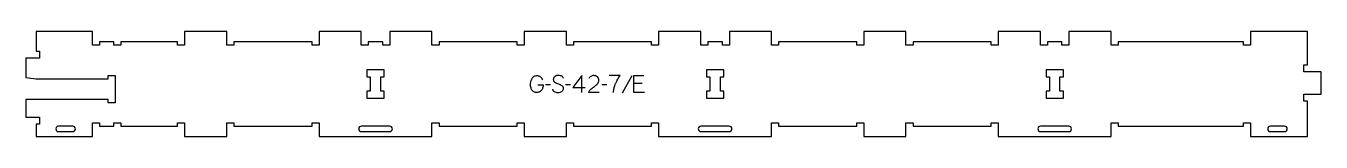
# Model space of a CAD drawing. Extents: x 0 to 2288, y 0 to 186.
import ezdxf

# ---------------------------------------------------------------- set-up
doc = ezdxf.new("R2010")
doc.units = 0
for name, color, linetype in [('1_ANYTOOL_1MMDEEP_LABELS_S', 2, 'CONTINUOUS'), ('3_ANYTOOL_CUTTHROUGH_INSID', 4, 'CONTINUOUS'), ('4_ANYTOOL_CUTTHROUGH_OUTSI', 5, 'CONTINUOUS')]:
    doc.layers.add(name, color=color, linetype=linetype)

msp = doc.modelspace()

# ---------------------------------------------------------------- linework, layer by layer
at = {"layer": '1_ANYTOOL_1MMDEEP_LABELS_S'}
for p, q in [((1070.816679, 107.129618), (1053.630965, 76.358189)), ((1088.902393, 93.672475), (1074.24525, 93.672475)), ((927.116679, 91.48676), (918.330965, 91.401046)), ((962.173822, 91.48676), (953.388107, 91.401046)), ((966.459536, 86.258189), (988.230965, 86.258189)), ((1026.373822, 91.48676), (1017.588107, 91.401046))]:
    msp.add_line(p, q, dxfattribs=at)
for points in [[(904.230965, 91.401046), (914.002393, 91.358189, -0.031732), (913.734283, 88.350787, -0.048764), (912.989893, 85.433189, -0.050291), (911.880181, 83.122681, -0.060119), (910.29525, 81.115332, -0.036578), (908.563231, 79.628915, -0.050793), (906.604179, 78.468903, -0.051881), (904.651162, 77.801159, -0.053919), (902.602393, 77.558189, -0.055881), (900.567246, 77.765133, -0.055271), (898.627393, 78.415332, -0.05403), (896.701417, 79.574525, -0.038531), (895.016679, 81.072475, -0.067281), (893.468966, 83.183489, -0.049165), (892.44525, 85.604618, -0.047412), (891.772324, 88.808536, -0.028075), (891.588107, 92.08676, -0.03109), (891.755634, 94.77834, -0.031496), (892.25775, 97.427832, -0.031425), (893.108623, 100.056076, -0.02824), (894.266679, 102.565332, -0.064555), (895.795482, 104.716857, -0.078906), (897.861322, 106.342118, -0.076878), (900.484923, 107.316667, -0.050594), (903.288107, 107.601046, -0.039946), (904.947669, 107.468249, -0.052714), (906.550607, 107.033189, -0.053511), (907.933805, 106.317855, -0.05153), (909.138107, 105.329618, -0.040443), (911.178331, 102.906476, -0.04035), (912.802393, 100.18676)], [(949.359536, 103.015332, 0.071867), (949.166423, 104.351939, 0.100684), (948.539893, 105.533189, 0.047558), (948.06534, 106.009639, 0.038563), (947.51534, 106.398368, 0.037928), (946.818152, 106.745836, 0.026634), (946.080965, 107.001046, 0.028461), (943.057631, 107.687029, 0.041577), (939.973822, 107.943903, 0.036938), (938.471462, 107.832764, 0.041531), (937.005965, 107.488546, 0.041583), (935.628588, 106.911338, 0.038125), (934.359536, 106.122475, 0.057611), (933.289383, 105.13057, 0.065808), (932.49525, 103.909975, 0.06469), (932.017754, 102.45042, 0.046778), (931.873822, 100.915332, 0.052235), (932.036178, 99.36549, 0.075448), (932.580965, 97.915332, 0.076671), (933.497057, 96.742279, 0.061023), (934.702393, 95.858189, 0.021951), (937.731247, 94.330843, 0.018213), (940.873822, 93.051046, -0.02405), (943.975306, 91.745584, -0.02981), (946.916679, 90.115332, -0.068439), (948.057981, 89.149401, -0.079282), (948.866679, 87.897475, -0.076308), (949.291679, 86.318793, -0.047772), (949.316679, 84.672475, -0.046243), (949.023444, 82.991515, -0.06359), (948.373822, 81.420689, -0.064671), (947.400998, 80.1365, -0.057073), (946.14525, 79.122475, -0.067522), (943.176942, 77.759564, -0.070793), (939.952393, 77.258189, -0.064027), (936.813378, 77.620704, -0.070447), (933.888107, 78.801046, -0.054374), (932.72969, 79.650679, -0.074742), (931.830965, 80.76176, -0.075199), (931.307957, 82.068139, -0.057737), (931.14525, 83.472475)], [(1012.659536, 77.643903), (994.359536, 77.68676, -0.034491), (995.022314, 79.434092, -0.037732), (995.929179, 81.067118, -0.037744), (997.068473, 82.541754, -0.03482), (998.409536, 83.83676, -0.00859), (1001.368761, 86.235343, -0.008791), (1004.409536, 88.529618, 0.020588), (1007.228825, 90.76306, 0.025206), (1009.830965, 93.243903, 0.046908), (1010.85156, 94.545145, 0.051091), (1011.598822, 96.018903, 0.050722), (1012.047555, 97.667078, 0.041139), (1012.188107, 99.372475, 0.039396), (1012.045463, 101.180061, 0.058519), (1011.555965, 102.918903, 0.060358), (1010.765407, 104.326019, 0.061397), (1009.659536, 105.501046, 0.048006), (1008.303579, 106.423006, 0.045901), (1006.798822, 107.076046, 0.045216), (1005.058761, 107.478606, 0.034258), (1003.273822, 107.601046, 0.055622), (1000.639251, 107.307059, 0.079896), (998.19525, 106.326046, 0.080617), (996.225863, 104.660346, 0.060287), (994.788107, 102.501046)], [(1037.902393, 77.601046, -0.003774), (1038.218032, 79.778567, -0.003814), (1038.566679, 81.951046, -0.008634), (1038.968924, 84.11217, -0.008564), (1039.44525, 86.258189), (1040.688107, 90.243903, -0.011438), (1041.427872, 92.34289, -0.014127), (1042.273822, 94.401046), (1043.816679, 97.658189, -0.028337), (1045.968531, 101.58286, -0.019583), (1048.488107, 105.28676), (1050.24525, 107.601046), (1030.659536, 107.601046)]]:
    msp.add_lwpolyline(points, format="xyb", dxfattribs=at)
for points in [[(982.44525, 77.601046), (982.488107, 107.643903), (966.459536, 86.258189)], [(1093.188107, 77.601046), (1074.24525, 77.601046), (1074.24525, 107.601046), (1092.073822, 107.601046)]]:
    msp.add_lwpolyline(points, dxfattribs=at)
at = {"layer": '3_ANYTOOL_CUTTHROUGH_INSID'}
for points in [[(627, 105.544253), (633, 105.544253), (633, 118.044253), (602.5, 118.044253), (602.5, 105.544253), (608.5, 105.544253), (608.5, 80.044253), (602.5, 80.044253), (602.5, 67.544253), (633, 67.544253), (633, 80.044253), (627, 80.044253)], [(1227, 105.544253), (1233, 105.544253), (1233, 118.044253), (1202.5, 118.044253), (1202.5, 105.544253), (1208.5, 105.544253), (1208.5, 80.044253), (1202.5, 80.044253), (1202.5, 67.544253), (1233, 67.544253), (1233, 80.044253), (1227, 80.044253)], [(1827, 105.544253), (1833, 105.544253), (1833, 118.044253), (1802.5, 118.044253), (1802.5, 105.544253), (1808.5, 105.544253), (1808.5, 80.044253), (1802.5, 80.044253), (1802.5, 67.544253), (1833, 67.544253), (1833, 80.044253), (1827, 80.044253)]]:
    msp.add_lwpolyline(points, close=True, dxfattribs=at)
for points in [[(82.75, 8.5, 1), (82.75, 18), (57.009651, 18, 0.12263), (55.35456, 17.587875, 0.106401), (54.040385, 16.480762, 0.09127), (53.253336, 14.956608, 0.148392), (53.253336, 11.543392, 0.09127), (54.040385, 10.019238, 0.106401), (55.35456, 8.912125, 0.12263), (57.009651, 8.5)], [(642.75, 8.5, 1), (642.75, 18), (592.75, 18, 1), (592.75, 8.5)], [(1242.75, 8.5, 1), (1242.75, 18), (1192.75, 18, 0.414214), (1188, 13.25, 0.414214), (1192.75, 8.5)], [(1842.75, 8.5, 1), (1842.75, 18), (1792.75, 18, 1), (1792.75, 8.5)], [(2223.868232, 8.5, 0.414214), (2228.618232, 13.25, 0.414214), (2223.868232, 18), (2198.868232, 18, 1), (2198.868232, 8.5)]]:
    msp.add_lwpolyline(points, format="xyb", close=True, dxfattribs=at)
at = {"layer": '4_ANYTOOL_CUTTHROUGH_OUTSI'}
msp.add_lwpolyline([(18, 21.5), (18, 0), (117.5, 0), (117.5, 23.75, -0.414214), (117.75, 24), (129.75, 24, -0.414214), (130, 23.75), (130, 18), (155.5, 18), (155.5, 23.75, -0.414214), (155.75, 24), (167.75, 24, -0.414214), (168, 23.75), (168, 18), (268, 18), (268, 23.75, -0.414214), (268.25, 24), (280.25, 24, -0.414214), (280.5, 23.75), (280.5, 0), (355, 0), (355, 23.75, -0.414214), (355.25, 24), (367.25, 24, -0.414214), (367.5, 23.75), (367.5, 18), (505.5, 18), (505.5, 23.75, -0.414214), (505.75, 24), (517.75, 24, -0.414214), (518, 23.75), (518, 0), (717.5, 0), (717.5, 23.75, -0.414214), (717.75, 24), (729.75, 24, -0.414214), (730, 23.75), (730, 18), (868, 18), (868, 23.75, -0.414214), (868.25, 24), (880.25, 24, -0.414214), (880.5, 23.75), (880.5, 0), (955, 0), (955, 23.75, -0.414214), (955.25, 24), (967.25, 24, -0.414214), (967.5, 23.75), (967.5, 18), (1105.5, 18), (1105.5, 23.75, -0.414214), (1105.75, 24), (1117.75, 24, -0.414214), (1118, 23.75), (1118, 0), (1317.5, 0), (1317.5, 23.75, -0.414214), (1317.75, 24), (1329.75, 24, -0.414214), (1330, 23.75), (1330, 18), (1468, 18), (1468, 23.75, -0.414214), (1468.25, 24), (1480.25, 24, -0.414214), (1480.5, 23.75), (1480.5, 0), (1555, 0), (1555, 23.75, -0.414214), (1555.25, 24), (1567.25, 24, -0.414214), (1567.5, 23.75), (1567.5, 18), (1705.5, 18), (1705.5, 23.75, -0.414214), (1705.75, 24), (1717.75, 24, -0.414214), (1718, 23.75), (1718, 0), (1917.5, 0), (1917.5, 23.75, -0.414214), (1917.75, 24), (1929.75, 24, -0.414214), (1930, 23.75), (1930, 18), (1967.75, 18), (2151.348473, 18), (2151.348473, 23.75, -0.414214), (2151.598473, 24), (2163.598473, 24, -0.414214), (2163.848473, 23.75), (2163.848473, 0), (2264.127084, 0), (2264.127084, 62.322251), (2258.377084, 62.322251, -0.414214), (2258.127084, 62.572251), (2258.127084, 74.572251, -0.414214), (2258.377084, 74.822251), (2288.427084, 74.822251), (2288.427084, 114.322251), (2258.377084, 114.322251, -0.414214), (2258.127084, 114.572251), (2258.127084, 126.572251, -0.414214), (2258.377084, 126.822251), (2264.127084, 126.822251), (2264.127084, 185.5), (2163.848473, 185.5), (2163.848473, 161.75, -0.414214), (2163.598473, 161.5), (2151.598473, 161.5, -0.414214), (2151.348473, 161.75), (2151.348473, 167.5), (1967.75, 167.5), (1930, 167.5), (1930, 161.75, -0.414214), (1929.75, 161.5), (1917.75, 161.5, -0.414214), (1917.5, 161.75), (1917.5, 185.5), (1843, 185.5), (1843, 161.75, -0.414214), (1842.75, 161.5), (1830.75, 161.5, -0.414214), (1830.5, 161.75), (1830.5, 167.5), (1805, 167.5), (1805, 161.75, -0.414214), (1804.75, 161.5), (1792.75, 161.5, -0.414214), (1792.5, 161.75), (1792.5, 185.5), (1718, 185.5), (1718, 161.75, -0.414214), (1717.75, 161.5), (1705.75, 161.5, -0.414214), (1705.5, 161.75), (1705.5, 167.5), (1567.5, 167.5), (1567.5, 161.75, -0.414214), (1567.25, 161.5), (1555.25, 161.5, -0.414214), (1555, 161.75), (1555, 185.5), (1480.5, 185.5), (1480.5, 161.75, -0.414214), (1480.25, 161.5), (1468.25, 161.5, -0.414214), (1468, 161.75), (1468, 167.5), (1330, 167.5), (1330, 161.75, -0.414214), (1329.75, 161.5), (1317.75, 161.5, -0.414214), (1317.5, 161.75), (1317.5, 185.5), (1243, 185.5), (1243, 161.75, -0.414214), (1242.75, 161.5), (1230.75, 161.5, -0.414214), (1230.5, 161.75), (1230.5, 167.5), (1205, 167.5), (1205, 161.75, -0.414214), (1204.75, 161.5), (1192.75, 161.5, -0.414214), (1192.5, 161.75), (1192.5, 185.5), (1118, 185.5), (1118, 161.75, -0.414214), (1117.75, 161.5), (1105.75, 161.5, -0.414214), (1105.5, 161.75), (1105.5, 167.5), (967.5, 167.5), (967.5, 161.75, -0.414214), (967.25, 161.5), (955.25, 161.5, -0.414214), (955, 161.75), (955, 185.5), (880.5, 185.5), (880.5, 161.75, -0.414214), (880.25, 161.5), (868.25, 161.5, -0.414214), (868, 161.75), (868, 167.5), (730, 167.5), (730, 161.75, -0.414214), (729.75, 161.5), (717.75, 161.5, -0.414214), (717.5, 161.75), (717.5, 185.5), (643, 185.5), (643, 161.75, -0.414214), (642.75, 161.5), (630.75, 161.5, -0.414214), (630.5, 161.75), (630.5, 167.5), (605, 167.5), (605, 161.75, -0.414214), (604.75, 161.5), (592.75, 161.5, -0.414214), (592.5, 161.75), (592.5, 185.5), (518, 185.5), (518, 161.75, -0.414214), (517.75, 161.5), (505.75, 161.5, -0.414214), (505.5, 161.75), (505.5, 167.5), (367.5, 167.5), (367.5, 161.75, -0.414214), (367.25, 161.5), (355.25, 161.5, -0.414214), (355, 161.75), (355, 185.5), (280.5, 185.5), (280.5, 161.75, -0.414214), (280.25, 161.5), (268.25, 161.5, -0.414214), (268, 161.75), (268, 167.5), (168, 167.5), (168, 161.75, -0.414214), (167.75, 161.5), (155.75, 161.5, -0.414214), (155.5, 161.75), (155.5, 167.5), (130, 167.5), (130, 161.75, -0.414214), (129.75, 161.5), (117.75, 161.5, -0.414214), (117.5, 161.75), (117.5, 185.5), (18, 185.5), (18, 151), (23.75, 151, -0.414214), (24, 150.75), (24, 138.75, -0.414214), (23.75, 138.5), (0, 138.5), (0, 103.974857, 0.000019), (17.7764, 102.087807), (145.499983, 102.088506), (145.499983, 107.838506, -0.414214), (145.749983, 108.088506), (157.749983, 108.088506, -0.414214), (157.999983, 107.838506), (157.999983, 101.838506), (157.999983, 65.838506), (157.999983, 59.838506, -0.414214), (157.749983, 59.588506), (145.749983, 59.588506, -0.414214), (145.499983, 59.838506), (145.499983, 65.588506), (0, 65.588506), (0, 34), (23.75, 34, -0.414214), (24, 33.75), (24, 21.75, -0.414214), (23.75, 21.5)], format="xyb", close=True, dxfattribs=at)

doc.saveas('drawing.dxf')
